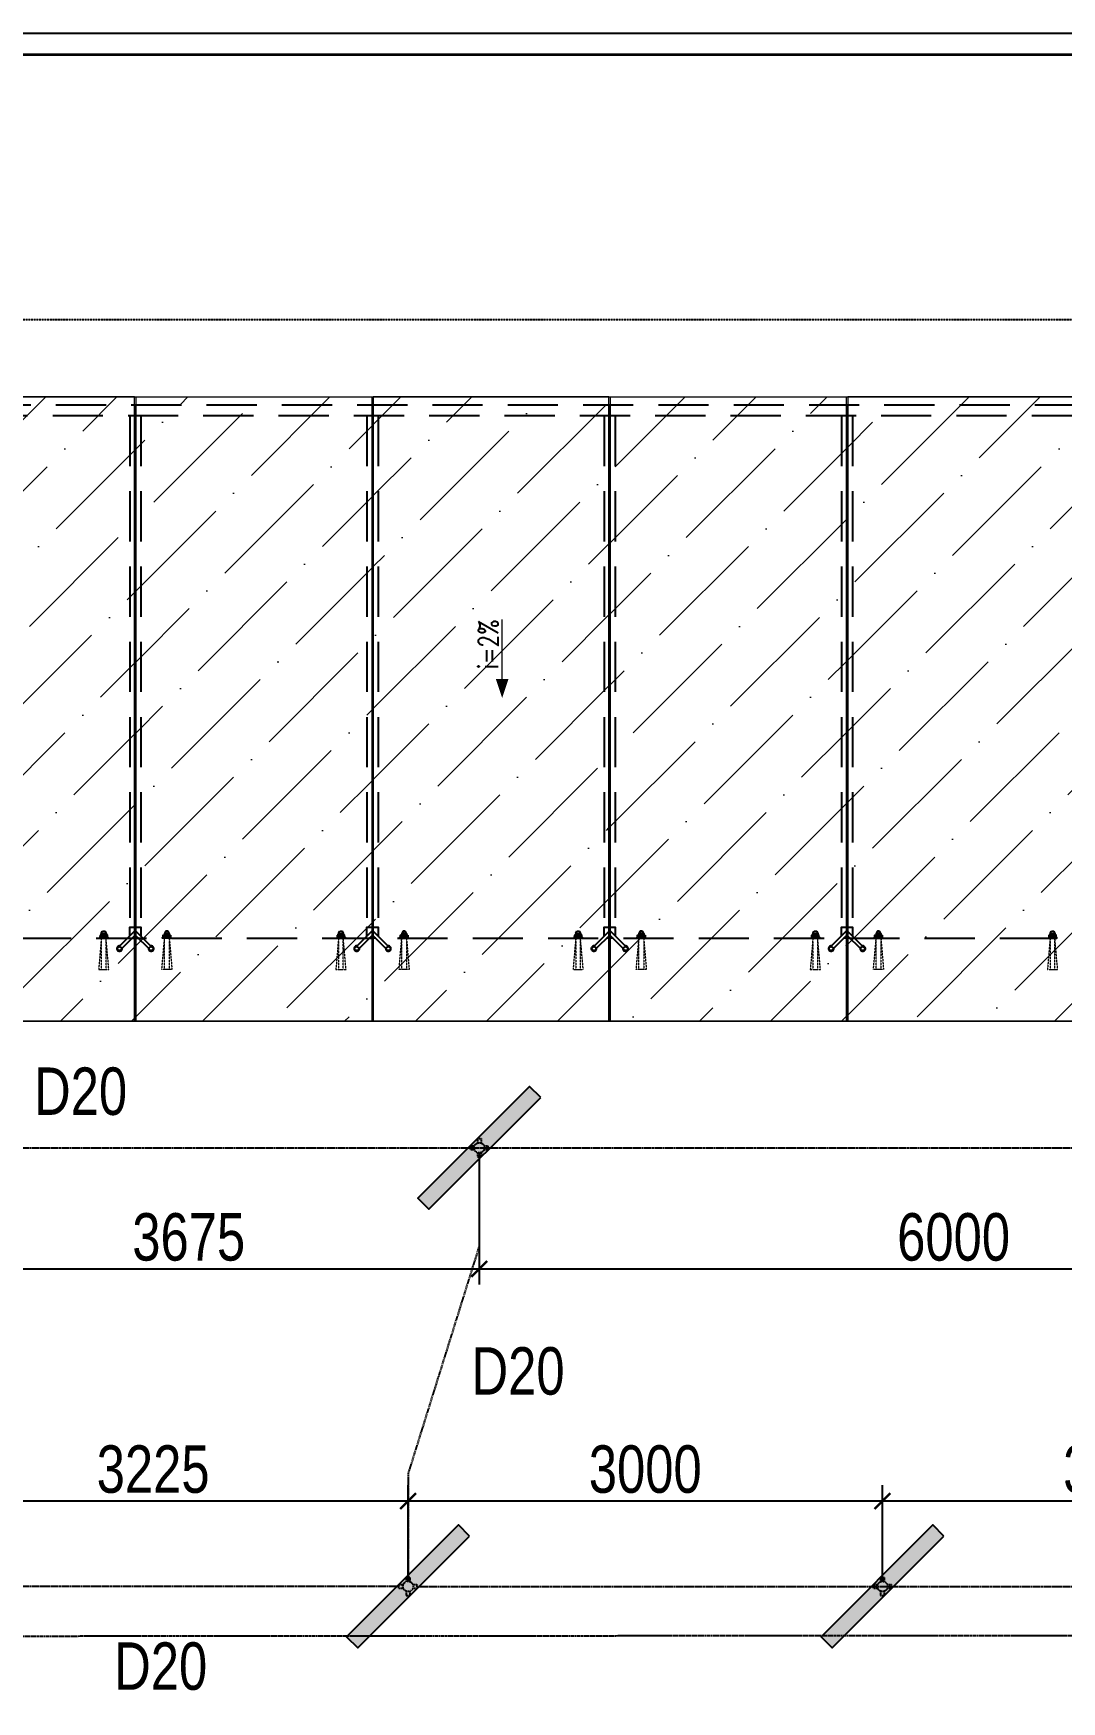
# Model space of a CAD drawing. Extents: x 134921 to 2525442, y -280073 to 23449.
# Drawn here: x 386289 to 392791, y 10653 to 21208 of the extents above; entities that cross this region are included whole.
import ezdxf
from ezdxf.enums import TextEntityAlignment as Align

# ---------------------------------------------------------------- set-up
doc = ezdxf.new("R2010")
doc.units = 0
doc.header["$PDMODE"] = 3
doc.header["$PDSIZE"] = 100
for name, pattern in [('DASH2', [0.375, 0.25, -0.125]), ('DASHED', [0.75, 0.5, -0.25]), ('DASHED2', [9.525, 6.35, -3.175]), ('X_GRID$0$CENTER', [2, 1.25, -0.25, 0.25, -0.25])]:
    doc.linetypes.add(name, pattern=pattern)
doc.layers.get('0').update_dxf_attribs({"linetype": 'CONTINUOUS'})
doc.layers.get('Defpoints').update_dxf_attribs({"linetype": 'CONTINUOUS'})
for name, color, linetype, lineweight in [('A - Hatch', 251, 'CONTINUOUS', 5), ('a khuat', 5, 'DASHED2', 15), ('a text', 7, 'CONTINUOUS', 5), ('a thiet bi', 146, 'CONTINUOUS', 9), ('DIA HINH', 8, 'CONTINUOUS', 5), ('HACTH', 251, 'CONTINUOUS', 9), ('KHUNG TEN SD3 - Ariyana$0$0-CON', 7, 'CONTINUOUS', 0), ('Kinh', 5, 'CONTINUOUS', 13), ('TEXT', 7, 'CONTINUOUS', 5)]:
    doc.layers.add(name, color=color, linetype=linetype, lineweight=lineweight)
for name, color, linetype in [('A-OVER', 1, 'DASHED2'), ('chuyen-chi-tiet', 30, 'CONTINUOUS'), ('E- ONG PVC', 1, 'DASHED'), ('E-DIM1', 9, 'CONTINUOUS'), ('E-TEXT ONG', 4, 'CONTINUOUS'), ('htch', 8, 'CONTINUOUS'), ('manh', 8, 'CONTINUOUS'), ('Steel', 7, 'CONTINUOUS'), ('X_GRID$0$A-GRID 1', 253, 'X_GRID$0$CENTER')]:
    doc.layers.add(name, color=color, linetype=linetype)
doc.styles.add('dim 1', font='romans.shx', dxfattribs={"width": 0.8})
doc.styles.add('E-TEXT DIM', font='vn_vni.shx', dxfattribs={"width": 0.8})
doc.styles.add('E-TEXT GHI CHU', font='vn_vni.shx', dxfattribs={"width": 0.8})
doc.dimstyles.new('E-DIM1', dxfattribs={"dimtxt": 300, "dimasz": 100, "dimexe": 100, "dimexo": 30, "dimgap": 50, "dimtad": 1, "dimdec": 0, "dimzin": 1, "dimdsep": 46, "dimtxsty": 'E-TEXT DIM', "dimblk": 'ARCHTICK', "dimcen": 2, "dimdle": 100, "dimclrd": 256, "dimclre": 252, "dimclrt": 10, "dimadec": 0, "dimazin": 0, "dimtfac": 1, "dimtdec": 0, "dimtix": 1, "dimtmove": 2, "dimatfit": 3, "dimfxl": 1, "dimtolj": 1, "dimtzin": 1, "dimlwd": -1, "dimlwe": -1, "dimarcsym": 0})
pattern_1 = [(45, (16333.24, 0), (168.3798, 617.3926), [793.75, -158.75, 0, -158.75])]

# ---------------------------------------------------------------- blocks, each defined once
blk = doc.blocks.new('dendai')
at = {"layer": 'Defpoints'}
blk.add_lwpolyline([(742, 672), (672, 742), (-35, 35), (35, -35)], close=True, dxfattribs=at)
blk = doc.blocks.new('KHUNG TEN SD3 - Ariyana')
at = {"layer": 'Defpoints', "color": 1}
blk.add_lwpolyline([(527153.769, 1774368.573), (527559.516, 1774368.573), (527559.516, 1774655.494), (527153.769, 1774655.494)], close=True, dxfattribs=at)
at = {"layer": 'KHUNG TEN SD3 - Ariyana$0$0-CON', "const_width": 0.12}
blk.add_lwpolyline([(527162.718, 1774654.536), (527558.558, 1774654.536), (527558.558, 1774369.531), (527162.718, 1774369.531)], close=True, dxfattribs=at)
blk = doc.blocks.new('Hop chia 2-3')
for p, q in [((113, 139), (136, 139)), ((67, 70), (67, 93)), ((113, 24), (136, 24)), ((182, 70), (182, 93))]:
    blk.add_line(p, q)
for points in [[(113, 139), (113, 112)], [(136, 139), (136, 112)], [(67, 93), (94, 93)], [(67, 70), (94, 70)], [(113, 51), (113, 24)], [(136, 51), (136, 24)], [(155, 93), (182, 93)], [(155, 70), (182, 70)]]:
    blk.add_lwpolyline(points)
blk.add_circle((125, 81), 32.5)
blk = doc.blocks.new('_ArchTick')
at = {"color": 0, "linetype": 'ByBlock', "const_width": 0.15}
blk.add_lwpolyline([(-0.5, -0.5), (0.5, 0.5)], dxfattribs=at)
blk = doc.blocks.new('*D133')
at = {"layer": 'Defpoints', "color": 0, "ltscale": 2, "transparency": 16777216}
for p in [(391658, 11922), (391658, 11382), (394658, 11382)]:
    blk.add_point(p, dxfattribs=at)
at = {"layer": 'E-DIM1', "color": 252, "ltscale": 2, "transparency": 16777216}
for p, q in [((391658, 11412), (391658, 12022)), ((394658, 11412), (394658, 12022))]:
    blk.add_line(p, q, dxfattribs=at)
at = {"layer": 'E-DIM1', "linetype": 'Continuous', "ltscale": 2, "transparency": 16777216}
blk.add_line((394758, 11922), (391558, 11922), dxfattribs=at)
at = {"layer": 'E-DIM1', "ltscale": 2, "transparency": 16777216, "xscale": 100, "yscale": 100, "zscale": 100, "rotation": 180}
blk.add_blockref('_ArchTick', (391658, 11922), dxfattribs=at)
at = {"layer": 'E-DIM1', "ltscale": 2, "transparency": 16777216, "xscale": 100, "yscale": 100, "zscale": 100}
blk.add_blockref('_ArchTick', (394658, 11922), dxfattribs=at)
at = {"layer": 'E-DIM1', "color": 10, "ltscale": 2, "transparency": 16777216, "insert": (393158, 12122), "char_height": 300, "attachment_point": 5, "style": 'E-TEXT DIM'}
blk.add_mtext('\\A1;3000', dxfattribs=at)
blk = doc.blocks.new('*D134')
at = {"layer": 'Defpoints', "color": 0, "ltscale": 2, "transparency": 16777216}
for p in [(388658, 11922), (388658, 11382), (391658, 11382)]:
    blk.add_point(p, dxfattribs=at)
at = {"layer": 'E-DIM1', "color": 252, "ltscale": 2, "transparency": 16777216}
for p, q in [((388658, 11412), (388658, 12022)), ((391658, 11412), (391658, 12022))]:
    blk.add_line(p, q, dxfattribs=at)
at = {"layer": 'E-DIM1', "linetype": 'Continuous', "ltscale": 2, "transparency": 16777216}
blk.add_line((391758, 11922), (388558, 11922), dxfattribs=at)
at = {"layer": 'E-DIM1', "ltscale": 2, "transparency": 16777216, "xscale": 100, "yscale": 100, "zscale": 100, "rotation": 180}
blk.add_blockref('_ArchTick', (388658, 11922), dxfattribs=at)
at = {"layer": 'E-DIM1', "ltscale": 2, "transparency": 16777216, "xscale": 100, "yscale": 100, "zscale": 100}
blk.add_blockref('_ArchTick', (391658, 11922), dxfattribs=at)
at = {"layer": 'E-DIM1', "color": 10, "ltscale": 2, "transparency": 16777216, "insert": (390158, 12122), "char_height": 300, "attachment_point": 5, "style": 'E-TEXT DIM'}
blk.add_mtext('\\A1;3000', dxfattribs=at)
blk = doc.blocks.new('*D135')
at = {"layer": 'Defpoints', "color": 0, "ltscale": 2, "transparency": 16777216}
for p in [(385433, 11922), (385433, 11375), (388658, 11382)]:
    blk.add_point(p, dxfattribs=at)
at = {"layer": 'E-DIM1', "color": 252, "ltscale": 2, "transparency": 16777216}
for p, q in [((385433, 11405), (385433, 12022)), ((388658, 11412), (388658, 12022))]:
    blk.add_line(p, q, dxfattribs=at)
at = {"layer": 'E-DIM1', "linetype": 'Continuous', "ltscale": 2, "transparency": 16777216}
blk.add_line((388758, 11922), (385333, 11922), dxfattribs=at)
at = {"layer": 'E-DIM1', "ltscale": 2, "transparency": 16777216, "xscale": 100, "yscale": 100, "zscale": 100, "rotation": 180}
blk.add_blockref('_ArchTick', (385433, 11922), dxfattribs=at)
at = {"layer": 'E-DIM1', "ltscale": 2, "transparency": 16777216, "xscale": 100, "yscale": 100, "zscale": 100}
blk.add_blockref('_ArchTick', (388658, 11922), dxfattribs=at)
at = {"layer": 'E-DIM1', "color": 10, "ltscale": 2, "transparency": 16777216, "insert": (387046, 12122), "char_height": 300, "attachment_point": 5, "style": 'E-TEXT DIM'}
blk.add_mtext('\\A1;3225', dxfattribs=at)
blk = doc.blocks.new('*D137')
at = {"layer": 'Defpoints', "color": 0, "ltscale": 2, "transparency": 16777216}
for p in [(385433, 14157), (389108, 14157), (389108, 13391)]:
    blk.add_point(p, dxfattribs=at)
at = {"layer": 'E-DIM1', "color": 252, "ltscale": 2, "transparency": 16777216}
for p, q in [((385433, 14127), (385433, 13291)), ((389108, 14127), (389108, 13291))]:
    blk.add_line(p, q, dxfattribs=at)
at = {"layer": 'E-DIM1', "linetype": 'Continuous', "ltscale": 2, "transparency": 16777216}
blk.add_line((385333, 13391), (389208, 13391), dxfattribs=at)
at = {"layer": 'E-DIM1', "ltscale": 2, "transparency": 16777216, "xscale": 100, "yscale": 100, "zscale": 100, "rotation": 180}
blk.add_blockref('_ArchTick', (385433, 13391), dxfattribs=at)
at = {"layer": 'E-DIM1', "ltscale": 2, "transparency": 16777216, "xscale": 100, "yscale": 100, "zscale": 100}
blk.add_blockref('_ArchTick', (389108, 13391), dxfattribs=at)
at = {"layer": 'E-DIM1', "color": 10, "ltscale": 2, "transparency": 16777216, "insert": (387271, 13591), "char_height": 300, "attachment_point": 5, "style": 'E-TEXT DIM'}
blk.add_mtext('\\A1;3675', dxfattribs=at)
blk = doc.blocks.new('*D138')
at = {"layer": 'Defpoints', "color": 0, "ltscale": 2, "transparency": 16777216}
for p in [(389108, 14157), (395108, 14157), (395108, 13391)]:
    blk.add_point(p, dxfattribs=at)
at = {"layer": 'E-DIM1', "color": 252, "ltscale": 2, "transparency": 16777216}
for p, q in [((389108, 14127), (389108, 13291)), ((395108, 14127), (395108, 13291))]:
    blk.add_line(p, q, dxfattribs=at)
at = {"layer": 'E-DIM1', "linetype": 'Continuous', "ltscale": 2, "transparency": 16777216}
blk.add_line((389008, 13391), (395208, 13391), dxfattribs=at)
at = {"layer": 'E-DIM1', "ltscale": 2, "transparency": 16777216, "xscale": 100, "yscale": 100, "zscale": 100, "rotation": 180}
blk.add_blockref('_ArchTick', (389108, 13391), dxfattribs=at)
at = {"layer": 'E-DIM1', "ltscale": 2, "transparency": 16777216, "xscale": 100, "yscale": 100, "zscale": 100}
blk.add_blockref('_ArchTick', (395108, 13391), dxfattribs=at)
at = {"layer": 'E-DIM1', "color": 10, "ltscale": 2, "transparency": 16777216, "insert": (392108, 13591), "char_height": 300, "attachment_point": 5, "style": 'E-TEXT DIM'}
blk.add_mtext('\\A1;6000', dxfattribs=at)

msp = doc.modelspace()

# ---------------------------------------------------------------- hatches: boundary and pattern name
at = {"layer": 'A - Hatch'}
h = msp.add_hatch(dxfattribs=at)
h.set_pattern_fill('ANSI36', color=8, scale=100)
h.set_pattern_definition(pattern_1)
h.paths.add_polyline_path([(386928.331, 18907.016), (385438.331, 18907.016), (385438.331, 14957.016), (386928.331, 14957.016)])
h = msp.add_hatch(dxfattribs=at)
h.set_pattern_fill('ANSI36', color=8, scale=100)
h.set_pattern_definition(pattern_1)
h.paths.add_polyline_path([(386938.331, 18907.016), (388428.331, 18907.016), (388428.331, 14957.016), (386938.331, 14957.016)])
h = msp.add_hatch(dxfattribs=at)
h.set_pattern_fill('ANSI36', color=8, scale=100)
h.set_pattern_definition(pattern_1)
h.paths.add_polyline_path([(389928.331, 18907.016), (388438.331, 18907.016), (388438.331, 14957.016), (389928.331, 14957.016)])
h = msp.add_hatch(dxfattribs=at)
h.set_pattern_fill('ANSI36', color=8, scale=100)
h.set_pattern_definition(pattern_1)
h.paths.add_polyline_path([(389938.331, 18907.016), (391428.331, 18907.016), (391428.331, 14957.016), (389938.331, 14957.016)])
h = msp.add_hatch(dxfattribs=at)
h.set_pattern_fill('ANSI36', color=8, scale=100)
h.set_pattern_definition(pattern_1)
h.paths.add_polyline_path([(392928.331, 18907.016), (391438.331, 18907.016), (391438.331, 14957.016), (392928.331, 14957.016)])
at = {"layer": 'HACTH'}
h = msp.add_hatch(dxfattribs=at)
h.set_pattern_fill('DOTS', color=256, scale=5)
h.set_pattern_definition([(0, (223732.855, 0), (3.96875, 7.9375), [0, -7.9375])])
h.paths.add_polyline_path([(383497.24, 14475.214), (383426.529, 14545.925), (382719.422, 13838.818), (382790.133, 13768.107)])
h.paths.add_polyline_path([(389047.24, 11700.214), (388976.53, 11770.925), (388269.423, 11063.818), (388340.134, 10993.107)])
h.paths.add_polyline_path([(389497.24, 14475.214), (389426.529, 14545.925), (388719.422, 13838.818), (388790.133, 13768.107)])
h.paths.add_polyline_path([(392047.24, 11700.214), (391976.53, 11770.925), (391269.423, 11063.818), (391340.134, 10993.107)])
h.paths.add_polyline_path([(395047.24, 11700.214), (394976.53, 11770.925), (394269.423, 11063.818), (394340.134, 10993.107)])
h.paths.add_polyline_path([(395497.24, 14475.214), (395426.529, 14545.925), (394719.422, 13838.818), (394790.133, 13768.107)])
h.paths.add_polyline_path([(398047.24, 11700.214), (397976.53, 11770.925), (397269.423, 11063.818), (397340.134, 10993.107)])
h.paths.add_polyline_path([(401047.24, 11700.214), (400976.53, 11770.925), (400269.423, 11063.818), (400340.134, 10993.107)])
h.paths.add_polyline_path([(401497.24, 14475.214), (401426.529, 14545.925), (400719.422, 13838.818), (400790.133, 13768.107)])
h.paths.add_polyline_path([(407497.24, 14475.214), (407426.529, 14545.925), (406719.422, 13838.818), (406790.133, 13768.107)])

# ---------------------------------------------------------------- linework, layer by layer
at = {"layer": 'A - Hatch', "color": 8}
msp.add_line((389686.884, 14957.016), (399179.779, 14957.016), dxfattribs=at)
at = {"layer": 'a khuat', "color": 8, "ltscale": 0.2}
for points in [[(386718.331, 15482.016), (386701.693, 15284.716), (386765.67, 15284.716), (386748.331, 15482.016)], [(386718.331, 15482.016), (386718.331, 15284.716), (386748.331, 15284.716), (386748.331, 15482.016)], [(387148.331, 15482.016), (387164.969, 15284.716), (387100.992, 15284.716), (387118.331, 15482.016)], [(387148.331, 15482.016), (387148.331, 15284.716), (387118.331, 15284.716), (387118.331, 15482.016)], [(388218.331, 15482.016), (388201.693, 15284.716), (388265.67, 15284.716), (388248.331, 15482.016)], [(388218.331, 15482.016), (388218.331, 15284.716), (388248.331, 15284.716), (388248.331, 15482.016)], [(388648.331, 15482.016), (388664.969, 15284.716), (388600.992, 15284.716), (388618.331, 15482.016)], [(388648.331, 15482.016), (388648.331, 15284.716), (388618.331, 15284.716), (388618.331, 15482.016)], [(389718.331, 15482.016), (389701.693, 15284.716), (389765.67, 15284.716), (389748.331, 15482.016)], [(389718.331, 15482.016), (389718.331, 15284.716), (389748.331, 15284.716), (389748.331, 15482.016)], [(390148.331, 15482.016), (390164.969, 15284.716), (390100.992, 15284.716), (390118.331, 15482.016)], [(390148.331, 15482.016), (390148.331, 15284.716), (390118.331, 15284.716), (390118.331, 15482.016)], [(391218.331, 15482.016), (391201.693, 15284.716), (391265.67, 15284.716), (391248.331, 15482.016)], [(391218.331, 15482.016), (391218.331, 15284.716), (391248.331, 15284.716), (391248.331, 15482.016)], [(391648.331, 15482.016), (391664.969, 15284.716), (391600.992, 15284.716), (391618.331, 15482.016)], [(391648.331, 15482.016), (391648.331, 15284.716), (391618.331, 15284.716), (391618.331, 15482.016)], [(392718.331, 15482.016), (392701.693, 15284.716), (392765.67, 15284.716), (392748.331, 15482.016)], [(392718.331, 15482.016), (392718.331, 15284.716), (392748.331, 15284.716), (392748.331, 15482.016)]]:
    msp.add_lwpolyline(points, dxfattribs=at)
at = {"layer": 'a text', "color": 8, "ltscale": 0.01}
msp.add_line((389253.131, 17122.83), (389253.131, 17498.346), dxfattribs=at)
at = {"layer": 'a text', "color": 8, "ltscale": 0.01, "flags": 128}
msp.add_lwpolyline([(389253.131, 17002.83, 0, 80, 0), (389253.131, 17122.83, 80, 80, 0)], format="xyseb", dxfattribs=at)
at = {"layer": 'a thiet bi', "color": 8}
for p, q in [((380719.034, 18907.016), (409658.331, 18907.016)), ((376208.331, 14957.016), (409658.331, 14957.016))]:
    msp.add_line(p, q, dxfattribs=at)
at = {"layer": 'A-OVER', "color": 8, "ltscale": 50}
for p, q in [((386898.331, 18787.016), (386898.331, 15552.016)), ((386968.331, 18787.016), (386968.331, 15552.016)), ((388398.331, 18787.016), (388398.331, 15552.016)), ((388468.331, 18787.016), (388468.331, 15552.016)), ((389898.331, 18787.016), (389898.331, 15552.016)), ((389968.331, 18787.016), (389968.331, 15552.016)), ((391398.331, 18787.016), (391398.331, 15552.016)), ((391468.331, 18787.016), (391468.331, 15552.016)), ((376208.331, 15482.016), (409658.331, 15482.016))]:
    msp.add_line(p, q, dxfattribs=at)
msp.add_lwpolyline([(380716.097, 18857.016), (409588.331, 18857.016), (409588.331, 18787.016), (380708.549, 18787.016)], dxfattribs=at)
at = {"layer": 'chuyen-chi-tiet', "linetype": 'DASH2', "ltscale": 5}
msp.add_lwpolyline([(374808.124, 19397.17), (410590.046, 19397.17, -0.414213562), (411090.046, 18897.17), (411090.046, 6437.394, -0.414213562), (410590.046, 5937.394), (374808.124, 5937.394, -0.414213562), (374308.124, 6437.394), (374308.124, 18897.17, -0.414213562)], format="xyb", close=True, dxfattribs=at)
at = {"layer": 'E- ONG PVC', "ltscale": 10}
for points in [[(377165.747, 14157.016), (407050.747, 14157.016)], [(389108.248, 14099.516), (389108.248, 13536.117), (388658.332, 12096.07), (388658.336, 11439.516)], [(388600.748, 11382.016), (377086.811, 11382.016), (376658.331, 11223.076)], [(388715.748, 11382.016), (400600.748, 11382.016)]]:
    msp.add_lwpolyline(points, dxfattribs=at)
at = {"layer": 'htch', "color": 8, "ltscale": 50}
for p, q in [((386933.331, 18857.016), (386933.331, 14957.016)), ((388433.331, 18857.016), (388433.331, 14957.016)), ((389933.331, 18857.016), (389933.331, 14957.016)), ((391433.331, 18857.016), (391433.331, 14957.016))]:
    msp.add_line(p, q, dxfattribs=at)
at = {"layer": 'Kinh', "color": 8}
for points in [[(386928.331, 18907.016), (385438.331, 18907.016), (385438.331, 14957.016), (386928.331, 14957.016)], [(386938.331, 18907.016), (388428.331, 18907.016), (388428.331, 14957.016), (386938.331, 14957.016)], [(389928.331, 18907.016), (388438.331, 18907.016), (388438.331, 14957.016), (389928.331, 14957.016)], [(389938.331, 18907.016), (391428.331, 18907.016), (391428.331, 14957.016), (389938.331, 14957.016)], [(392928.331, 18907.016), (391438.331, 18907.016), (391438.331, 14957.016), (392928.331, 14957.016)]]:
    msp.add_lwpolyline(points, close=True, dxfattribs=at)
at = {"layer": 'Steel', "color": 8}
for p, q in [((386933.331, 15531.158), (386832.134, 15429.961)), ((386933.331, 15531.158), (387034.528, 15429.961)), ((388433.331, 15531.158), (388332.134, 15429.961)), ((388433.331, 15531.158), (388534.528, 15429.961)), ((389933.331, 15531.158), (389832.134, 15429.961)), ((389933.331, 15531.158), (390034.528, 15429.961)), ((391433.331, 15531.158), (391332.134, 15429.961)), ((391433.331, 15531.158), (391534.528, 15429.961)), ((386933.331, 15502.874), (386846.276, 15415.819)), ((386933.331, 15502.874), (387020.386, 15415.819)), ((388433.331, 15502.874), (388346.276, 15415.819)), ((388433.331, 15502.874), (388520.386, 15415.819)), ((389933.331, 15502.874), (389846.276, 15415.819)), ((389933.331, 15502.874), (390020.386, 15415.819)), ((391433.331, 15502.874), (391346.276, 15415.819)), ((391433.331, 15502.874), (391520.386, 15415.819))]:
    msp.add_line(p, q, dxfattribs=at)
at = {"layer": 'Steel', "color": 8, "ltscale": 0.2}
for p, q in [((386756.639, 15486.173), (386710.023, 15486.173)), ((387110.023, 15486.173), (387156.639, 15486.173)), ((388256.639, 15486.173), (388210.023, 15486.173)), ((388610.023, 15486.173), (388656.639, 15486.173)), ((389756.639, 15486.173), (389710.023, 15486.173)), ((390110.023, 15486.173), (390156.639, 15486.173)), ((391256.639, 15486.173), (391210.023, 15486.173)), ((391610.023, 15486.173), (391656.639, 15486.173)), ((392756.639, 15486.173), (392710.023, 15486.173))]:
    msp.add_line(p, q, dxfattribs=at)
for points in [[(386718.331, 15513.412), (386726.307, 15526.261)], [(386726.307, 15526.261), (386740.355, 15526.261), (386748.331, 15513.412), (386748.331, 15501.412)], [(387140.355, 15526.261), (387126.307, 15526.261), (387118.331, 15513.412), (387118.331, 15501.412)], [(387148.331, 15513.412), (387140.355, 15526.261)], [(388218.331, 15513.412), (388226.307, 15526.261)], [(388226.307, 15526.261), (388240.355, 15526.261), (388248.331, 15513.412), (388248.331, 15501.412)], [(388640.355, 15526.261), (388626.307, 15526.261), (388618.331, 15513.412), (388618.331, 15501.412)], [(388648.331, 15513.412), (388640.355, 15526.261)], [(389718.331, 15513.412), (389726.307, 15526.261)], [(389726.307, 15526.261), (389740.355, 15526.261), (389748.331, 15513.412), (389748.331, 15501.412)], [(390140.355, 15526.261), (390126.307, 15526.261), (390118.331, 15513.412), (390118.331, 15501.412)], [(390148.331, 15513.412), (390140.355, 15526.261)], [(391218.331, 15513.412), (391226.307, 15526.261)], [(391226.307, 15526.261), (391240.355, 15526.261), (391248.331, 15513.412), (391248.331, 15501.412)], [(391640.355, 15526.261), (391626.307, 15526.261), (391618.331, 15513.412), (391618.331, 15501.412)], [(391648.331, 15513.412), (391640.355, 15526.261)], [(392718.331, 15513.412), (392726.307, 15526.261)], [(392726.307, 15526.261), (392740.355, 15526.261), (392748.331, 15513.412), (392748.331, 15501.412)], [(386718.331, 15513.412), (386718.331, 15501.412)], [(386718.331, 15513.412), (386748.331, 15513.412)], [(386748.331, 15507.412), (386718.331, 15513.412)], [(386718.331, 15507.412), (386748.331, 15507.412)], [(386748.331, 15501.412), (386718.331, 15507.412)], [(386718.331, 15501.412), (386748.331, 15501.412)], [(386725.011, 15496.008), (386725.011, 15486.173)], [(386741.448, 15496.008), (386741.448, 15486.173)], [(387148.331, 15513.412), (387118.331, 15513.412)], [(387118.331, 15507.412), (387148.331, 15513.412)], [(387148.331, 15507.412), (387118.331, 15507.412)], [(387118.331, 15501.412), (387148.331, 15507.412)], [(387148.331, 15501.412), (387118.331, 15501.412)], [(387125.215, 15496.008), (387125.215, 15486.173)], [(387141.651, 15496.008), (387141.651, 15486.173)], [(387148.331, 15513.412), (387148.331, 15501.412)], [(388218.331, 15513.412), (388218.331, 15501.412)], [(388218.331, 15513.412), (388248.331, 15513.412)], [(388248.331, 15507.412), (388218.331, 15513.412)], [(388218.331, 15507.412), (388248.331, 15507.412)], [(388248.331, 15501.412), (388218.331, 15507.412)], [(388218.331, 15501.412), (388248.331, 15501.412)], [(388225.011, 15496.008), (388225.011, 15486.173)], [(388241.448, 15496.008), (388241.448, 15486.173)], [(388648.331, 15513.412), (388618.331, 15513.412)], [(388618.331, 15507.412), (388648.331, 15513.412)], [(388648.331, 15507.412), (388618.331, 15507.412)], [(388618.331, 15501.412), (388648.331, 15507.412)], [(388648.331, 15501.412), (388618.331, 15501.412)], [(388625.215, 15496.008), (388625.215, 15486.173)], [(388641.651, 15496.008), (388641.651, 15486.173)], [(388648.331, 15513.412), (388648.331, 15501.412)], [(389718.331, 15513.412), (389718.331, 15501.412)], [(389718.331, 15513.412), (389748.331, 15513.412)], [(389748.331, 15507.412), (389718.331, 15513.412)], [(389718.331, 15507.412), (389748.331, 15507.412)], [(389748.331, 15501.412), (389718.331, 15507.412)], [(389718.331, 15501.412), (389748.331, 15501.412)], [(389725.011, 15496.008), (389725.011, 15486.173)], [(389741.448, 15496.008), (389741.448, 15486.173)], [(390148.331, 15513.412), (390118.331, 15513.412)], [(390118.331, 15507.412), (390148.331, 15513.412)], [(390148.331, 15507.412), (390118.331, 15507.412)], [(390118.331, 15501.412), (390148.331, 15507.412)], [(390148.331, 15501.412), (390118.331, 15501.412)], [(390125.215, 15496.008), (390125.215, 15486.173)], [(390141.651, 15496.008), (390141.651, 15486.173)], [(390148.331, 15513.412), (390148.331, 15501.412)], [(391218.331, 15513.412), (391218.331, 15501.412)], [(391218.331, 15513.412), (391248.331, 15513.412)], [(391248.331, 15507.412), (391218.331, 15513.412)], [(391218.331, 15507.412), (391248.331, 15507.412)], [(391248.331, 15501.412), (391218.331, 15507.412)], [(391218.331, 15501.412), (391248.331, 15501.412)], [(391225.011, 15496.008), (391225.011, 15486.173)], [(391241.448, 15496.008), (391241.448, 15486.173)], [(391648.331, 15513.412), (391618.331, 15513.412)], [(391618.331, 15507.412), (391648.331, 15513.412)], [(391648.331, 15507.412), (391618.331, 15507.412)], [(391618.331, 15501.412), (391648.331, 15507.412)], [(391648.331, 15501.412), (391618.331, 15501.412)], [(391625.215, 15496.008), (391625.215, 15486.173)], [(391641.651, 15496.008), (391641.651, 15486.173)], [(391648.331, 15513.412), (391648.331, 15501.412)], [(392718.331, 15513.412), (392718.331, 15501.412)], [(392718.331, 15513.412), (392748.331, 15513.412)], [(392748.331, 15507.412), (392718.331, 15513.412)], [(392718.331, 15507.412), (392748.331, 15507.412)], [(392748.331, 15501.412), (392718.331, 15507.412)], [(392718.331, 15501.412), (392748.331, 15501.412)], [(392725.011, 15496.008), (392725.011, 15486.173)], [(392741.448, 15496.008), (392741.448, 15486.173)]]:
    msp.add_lwpolyline(points, dxfattribs=at)
at = {"layer": 'Steel', "color": 8}
for points in [[(386898.331, 15496.158), (386898.331, 15552.016), (386968.331, 15552.016), (386968.331, 15496.158)], [(388398.331, 15496.158), (388398.331, 15552.016), (388468.331, 15552.016), (388468.331, 15496.158)], [(389898.331, 15496.158), (389898.331, 15552.016), (389968.331, 15552.016), (389968.331, 15496.158)], [(391398.331, 15496.158), (391398.331, 15552.016), (391468.331, 15552.016), (391468.331, 15496.158)], [(386954.189, 15482.016), (386912.473, 15482.016)], [(388454.189, 15482.016), (388412.473, 15482.016)], [(389954.189, 15482.016), (389912.473, 15482.016)], [(391454.189, 15482.016), (391412.473, 15482.016)]]:
    msp.add_lwpolyline(points, dxfattribs=at)
at = {"layer": 'Steel', "color": 8, "ltscale": 0.2}
for points in [[(386704.908, 15486.173), (386704.908, 15482.016), (386761.755, 15482.016), (386761.755, 15486.173)], [(386710.023, 15501.412), (386710.023, 15486.173), (386756.639, 15486.173), (386756.639, 15501.412)], [(387161.755, 15486.173), (387161.755, 15482.016), (387104.908, 15482.016), (387104.908, 15486.173)], [(387156.639, 15501.412), (387156.639, 15486.173), (387110.023, 15486.173), (387110.023, 15501.412)], [(388204.908, 15486.173), (388204.908, 15482.016), (388261.755, 15482.016), (388261.755, 15486.173)], [(388210.023, 15501.412), (388210.023, 15486.173), (388256.639, 15486.173), (388256.639, 15501.412)], [(388661.755, 15486.173), (388661.755, 15482.016), (388604.908, 15482.016), (388604.908, 15486.173)], [(388656.639, 15501.412), (388656.639, 15486.173), (388610.023, 15486.173), (388610.023, 15501.412)], [(389704.908, 15486.173), (389704.908, 15482.016), (389761.755, 15482.016), (389761.755, 15486.173)], [(389710.023, 15501.412), (389710.023, 15486.173), (389756.639, 15486.173), (389756.639, 15501.412)], [(390161.755, 15486.173), (390161.755, 15482.016), (390104.908, 15482.016), (390104.908, 15486.173)], [(390156.639, 15501.412), (390156.639, 15486.173), (390110.023, 15486.173), (390110.023, 15501.412)], [(391204.908, 15486.173), (391204.908, 15482.016), (391261.755, 15482.016), (391261.755, 15486.173)], [(391210.023, 15501.412), (391210.023, 15486.173), (391256.639, 15486.173), (391256.639, 15501.412)], [(391661.755, 15486.173), (391661.755, 15482.016), (391604.908, 15482.016), (391604.908, 15486.173)], [(391656.639, 15501.412), (391656.639, 15486.173), (391610.023, 15486.173), (391610.023, 15501.412)], [(392704.908, 15486.173), (392704.908, 15482.016), (392761.755, 15482.016), (392761.755, 15486.173)], [(392710.023, 15501.412), (392710.023, 15486.173), (392756.639, 15486.173), (392756.639, 15501.412)]]:
    msp.add_lwpolyline(points, close=True, dxfattribs=at)
for centre in [(386833.331, 15417.016), (387033.331, 15417.016), (388333.331, 15417.016), (388533.331, 15417.016), (389833.331, 15417.016), (390033.331, 15417.016), (391333.331, 15417.016), (391533.331, 15417.016)]:
    msp.add_circle(centre, 13, dxfattribs=at)
for centre, radius, start, end in [((386715.082, 15496.342), 5.07, 90.6956579, 183.7810434), ((386719.818, 15496.215), 5.197, 357.7144192, 90.9465106), ((386730.415, 15496.008), 5.404, 90, 180), ((386736.044, 15496.008), 5.404, 0, 90), ((386746.851, 15496.008), 5.404, 90, 180), ((386751.408, 15496.178), 5.234, 358.1349907, 89.6687307), ((386833.331, 15417.016), 17, 81.0318791, 8.9681209), ((387033.331, 15417.016), 17, 171.0318791, 98.9681209), ((387115.254, 15496.178), 5.234, 90.3312693, 181.8650093), ((387119.811, 15496.008), 5.404, 360, 90), ((387130.618, 15496.008), 5.404, 90, 180), ((387136.247, 15496.008), 5.404, 360, 90), ((387146.844, 15496.215), 5.197, 89.0534894, 182.2855808), ((387151.58, 15496.342), 5.07, 356.2189566, 89.3043421), ((388215.082, 15496.342), 5.07, 90.6956579, 183.7810434), ((388219.818, 15496.215), 5.197, 357.7144192, 90.9465106), ((388230.415, 15496.008), 5.404, 90, 180), ((388236.044, 15496.008), 5.404, 0, 90), ((388246.851, 15496.008), 5.404, 90, 180), ((388251.408, 15496.178), 5.234, 358.1349907, 89.6687307), ((388333.331, 15417.016), 17, 81.0318791, 8.9681209), ((388533.331, 15417.016), 17, 171.0318791, 98.9681209), ((388615.254, 15496.178), 5.234, 90.3312693, 181.8650093), ((388619.811, 15496.008), 5.404, 360, 90), ((388630.618, 15496.008), 5.404, 90, 180), ((388636.247, 15496.008), 5.404, 360, 90), ((388646.844, 15496.215), 5.197, 89.0534894, 182.2855808), ((388651.58, 15496.342), 5.07, 356.2189566, 89.3043421), ((389715.082, 15496.342), 5.07, 90.6956579, 183.7810434), ((389719.818, 15496.215), 5.197, 357.7144192, 90.9465106), ((389730.415, 15496.008), 5.404, 90, 180), ((389736.044, 15496.008), 5.404, 0, 90), ((389746.851, 15496.008), 5.404, 90, 180), ((389751.408, 15496.178), 5.234, 358.1349907, 89.6687307), ((389833.331, 15417.016), 17, 81.0318791, 8.9681209), ((390033.331, 15417.016), 17, 171.0318791, 98.9681209), ((390115.254, 15496.178), 5.234, 90.3312693, 181.8650093), ((390119.811, 15496.008), 5.404, 360, 90), ((390130.618, 15496.008), 5.404, 90, 180), ((390136.247, 15496.008), 5.404, 360, 90), ((390146.844, 15496.215), 5.197, 89.0534894, 182.2855808), ((390151.58, 15496.342), 5.07, 356.2189566, 89.3043421), ((391215.082, 15496.342), 5.07, 90.6956579, 183.7810434), ((391219.818, 15496.215), 5.197, 357.7144192, 90.9465106), ((391230.415, 15496.008), 5.404, 90, 180), ((391236.044, 15496.008), 5.404, 0, 90), ((391246.851, 15496.008), 5.404, 90, 180), ((391251.408, 15496.178), 5.234, 358.1349907, 89.6687307), ((391333.331, 15417.016), 17, 81.0318791, 8.9681209), ((391533.331, 15417.016), 17, 171.0318791, 98.9681209), ((391615.254, 15496.178), 5.234, 90.3312693, 181.8650093), ((391619.811, 15496.008), 5.404, 360, 90), ((391630.618, 15496.008), 5.404, 90, 180), ((391636.247, 15496.008), 5.404, 360, 90), ((391646.844, 15496.215), 5.197, 89.0534894, 182.2855808), ((391651.58, 15496.342), 5.07, 356.2189566, 89.3043421), ((392715.082, 15496.342), 5.07, 90.6956579, 183.7810434), ((392719.818, 15496.215), 5.197, 357.7144192, 90.9465106), ((392730.415, 15496.008), 5.404, 90, 180), ((392736.044, 15496.008), 5.404, 0, 90), ((392746.851, 15496.008), 5.404, 90, 180), ((392751.408, 15496.178), 5.234, 358.1349907, 89.6687307)]:
    msp.add_arc(centre, radius, start, end, dxfattribs=at)
at = {"layer": 'TEXT'}
msp.add_lwpolyline([(376208.331, 14957.016), (376208.331, 18907.016), (409658.331, 18907.016), (409658.331, 14957.016)], dxfattribs=at)
at = {"layer": 'TEXT', "ltscale": 400}
msp.add_lwpolyline([(409658.331, 11282.016), (409658.331, 14957.016), (376208.331, 14957.016)], dxfattribs=at)
at = {"layer": 'X_GRID$0$A-GRID 1', "ltscale": 10}
msp.add_line((412644.229, 11082.016), (372399.822, 11057.016), dxfattribs=at)

# ---------------------------------------------------------------- block references
at = {"layer": 'DIA HINH'}
for p in [(388754.778, 13803.463), (388304.778, 11028.463), (391304.778, 11028.463)]:
    msp.add_blockref('dendai', p, dxfattribs=at)
at = {"layer": 'E- ONG PVC', "rotation": 0.0003557744733281698}
for p in [(388983.397, 14075.677), (388533.397, 11300.677), (391533.397, 11300.677)]:
    msp.add_blockref('Hop chia 2-3', p, dxfattribs=at)
at = {"layer": 'manh', "xscale": 141.2015414816, "yscale": 141.2015414816, "zscale": 141.2015414816}
msp.add_blockref('KHUNG TEN SD3 - Ariyana', (-74068995.912, -250562883.819), dxfattribs=at)

# ---------------------------------------------------------------- texts
at = {"layer": 'a text', "color": 8, "style": 'dim 1', "width": 0.75}
msp.add_text('i=2%%%', height=125, rotation=90, dxfattribs=at).set_placement((389228.131, 17498.346), align=Align.RIGHT)
at = {"layer": 'E-TEXT ONG', "linetype": 'Continuous', "style": 'E-TEXT GHI CHU', "width": 0.8}
for p in [(386292.814, 14364.909), (389059.272, 12595.156), (386799.326, 10727.587)]:
    msp.add_text('D20 ', height=300, rotation=0.0003558, dxfattribs=at).set_placement(p)

# ---------------------------------------------------------------- dimensions: what is measured, and where the dimension line sits
at = {"layer": 'E-DIM1', "ltscale": 2}
for base, p1, p2, picture, middle in [((389108.247, 13391.302), (385433.331, 14157.016), (389108.247, 14157.016), '*D137', (387270.789, 13591.302)), ((395108.247, 13391.302), (389108.247, 14157.016), (395108.247, 14157.016), '*D138', (392108.247, 13591.302)), ((385433.331, 11921.543), (388658.248, 11382.016), (385433.331, 11375.214), '*D135', (387045.79, 12121.543)), ((388658.248, 11921.543), (391658.248, 11382.016), (388658.248, 11382.016), '*D134', (390158.248, 12121.543)), ((391658.248, 11921.543), (394658.248, 11382.016), (391658.248, 11382.016), '*D133', (393158.248, 12121.543))]:
    dim = msp.add_linear_dim(base=base, p1=p1, p2=p2, dimstyle='E-DIM1', dxfattribs=at)
    dim.commit()
    dim.dimension.update_dxf_attribs({"geometry": picture, "text_midpoint": middle})

doc.saveas('drawing.dxf')
